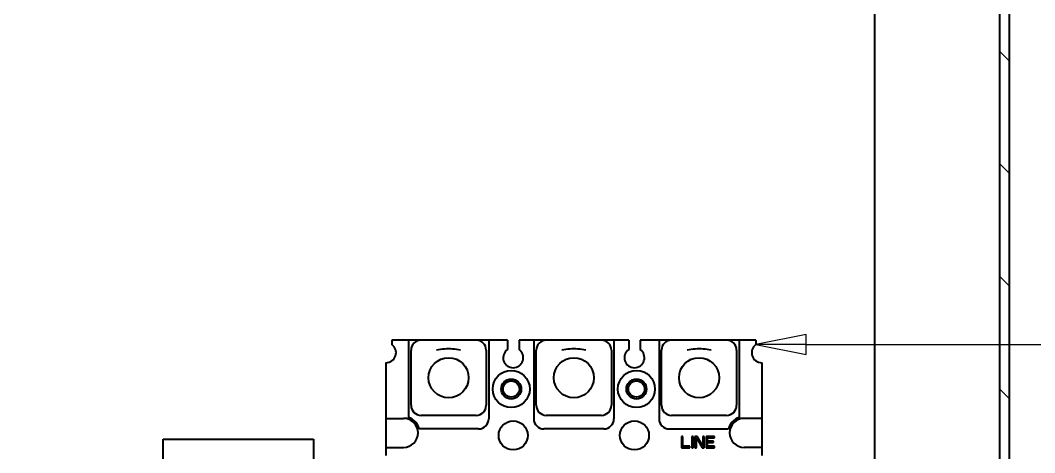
# Model space of a CAD drawing. Header units: millimetres. Extents: x 0 to 4205, y 0 to 2970.
# Drawn here: x 3687.6 to 3890.1, y 1559.7 to 1645.9 of the extents above; entities that cross this region are included whole.
import ezdxf

# ---------------------------------------------------------------- set-up
doc = ezdxf.new("R2010")
doc.units = ezdxf.units.MM
doc.header["$LTSCALE"] = 5
for name, color, linetype, lineweight in [('가시적인 것(ISO)', 3, 'Continuous', 40), ('기호(ISO)', 5, 'Continuous', 25), ('해치(ISO)', 7, 'Continuous', 18)]:
    doc.layers.add(name, color=color, linetype=linetype, lineweight=lineweight)

msp = doc.modelspace()

# ---------------------------------------------------------------- hatches: boundary and pattern name
at = {"layer": '해치(ISO)'}
h = msp.add_hatch(dxfattribs=at)
h.set_pattern_fill('ANSI31', color=256, scale=127, angle=90.00021, style=0)
h.set_pattern_definition([(135.0002, (0, 0), (-11.22528, -11.22536), [])])
h.paths.add_polyline_path([(3485.1202, 1904.1039), (3485.1202, 1264.1039), (3885.1202, 1264.1039), (3885.1202, 1904.1039)])
h.paths.add_polyline_path([(3487.1202, 1266.1039), (3487.1202, 1902.1039), (3883.1202, 1902.1039), (3883.1202, 1266.1039)], flags=0)

# ---------------------------------------------------------------- linework, layer by layer
at = {"layer": '가시적인 것(ISO)'}
for p, q in [((3885.1202, 1264.1039), (3885.1202, 1904.1039)), ((3883.1202, 1902.1039), (3883.1202, 1266.1039)), ((3858.1202, 1768.1039), (3858.1202, 1311.1039)), ((3765.1202, 1582.1039), (3761.7702, 1582.1039)), ((3761.7702, 1582.1039), (3761.7702, 1581.2402)), ((3767.6202, 1582.1039), (3765.1202, 1582.1039)), ((3765.1202, 1582.1039), (3765.1202, 1566.6962)), ((3778.6202, 1582.1039), (3767.6202, 1582.1039)), ((3781.1194, 1582.1039), (3778.6202, 1582.1039)), ((3784.8755, 1582.1039), (3781.1194, 1582.1039)), ((3781.1194, 1582.1039), (3781.1194, 1566.4039)), ((3784.8755, 1582.1039), (3784.8755, 1580.2439)), ((3790.1202, 1582.1039), (3787.1755, 1582.1039)), ((3787.1755, 1582.1039), (3787.1755, 1580.2364)), ((3792.6202, 1582.1039), (3790.1202, 1582.1039)), ((3790.1202, 1582.1039), (3790.1202, 1566.4039)), ((3803.6202, 1582.1039), (3792.6202, 1582.1039)), ((3806.1202, 1582.1039), (3803.6202, 1582.1039)), ((3809.0755, 1582.1039), (3806.1202, 1582.1039)), ((3806.1202, 1582.1039), (3806.1202, 1566.4039)), ((3809.0755, 1582.1039), (3809.0755, 1580.2439)), ((3815.121, 1582.1039), (3811.3755, 1582.1039)), ((3811.3755, 1582.1039), (3811.3755, 1580.2364)), ((3817.6202, 1582.1039), (3815.121, 1582.1039)), ((3815.121, 1582.1039), (3815.121, 1566.4039)), ((3828.6202, 1582.1039), (3817.6202, 1582.1039)), ((3831.1202, 1582.1039), (3828.6202, 1582.1039)), ((3834.4702, 1582.1039), (3831.1202, 1582.1039)), ((3831.1202, 1582.1039), (3831.1202, 1566.6962)), ((3834.4702, 1582.1039), (3834.4702, 1581.2402)), ((3765.6202, 1569.1039), (3765.6202, 1580.1039)), ((3780.6202, 1580.1039), (3780.6202, 1569.1039)), ((3790.6202, 1569.1039), (3790.6202, 1580.1039)), ((3805.6202, 1580.1039), (3805.6202, 1569.1039)), ((3815.6202, 1569.1039), (3815.6202, 1580.1039)), ((3830.6202, 1580.1039), (3830.6202, 1569.1039)), ((3760.6202, 1577.6039), (3760.6202, 1566.5039)), ((3835.6202, 1577.6039), (3835.6202, 1566.5039)), ((3760.6202, 1566.5039), (3764.1202, 1566.5039)), ((3760.6202, 1566.5039), (3760.6202, 1560.7039)), ((3778.6202, 1567.1039), (3767.6202, 1567.1039)), ((3803.6202, 1567.1039), (3792.6202, 1567.1039)), ((3828.6202, 1567.1039), (3817.6202, 1567.1039)), ((3835.6202, 1566.5039), (3832.1202, 1566.5039)), ((3835.6202, 1566.5039), (3835.6202, 1560.7039)), ((3779.1194, 1564.4039), (3767.2702, 1564.4039)), ((3804.1202, 1564.4039), (3792.1202, 1564.4039)), ((3817.121, 1564.4039), (3828.9702, 1564.4039)), ((3716.1202, 1562.3539), (3746.1202, 1562.3539)), ((3716.1202, 1544.3539), (3716.1202, 1562.3539)), ((3746.1202, 1562.3539), (3746.1202, 1542.3539)), ((3819.6202, 1562.8739), (3819.6202, 1560.6539)), ((3819.8977, 1562.8739), (3819.6202, 1562.8739)), ((3819.8977, 1560.9373), (3819.8977, 1562.8739)), ((3821.9327, 1562.8739), (3821.6552, 1562.8739)), ((3821.6552, 1562.8739), (3821.6552, 1560.6539)), ((3821.9327, 1560.6539), (3821.9327, 1562.8739)), ((3822.719, 1562.8739), (3822.3027, 1562.8739)), ((3822.3027, 1562.8739), (3822.3027, 1560.6539)), ((3822.5802, 1560.6539), (3822.5802, 1562.5905)), ((3822.5802, 1562.5905), (3823.7365, 1560.6539)), ((3823.8752, 1560.9845), (3822.719, 1562.8739)), ((3824.1527, 1562.8739), (3823.8752, 1562.8739)), ((3823.8752, 1562.8739), (3823.8752, 1560.9845)), ((3824.1527, 1560.6539), (3824.1527, 1562.8739)), ((3826.1877, 1562.8739), (3824.5227, 1562.8739)), ((3824.5227, 1562.8739), (3824.5227, 1560.6539)), ((3824.8002, 1561.9764), (3824.8002, 1562.5905)), ((3824.8002, 1562.5905), (3826.1877, 1562.5905)), ((3826.0027, 1561.9764), (3824.8002, 1561.9764)), ((3824.8002, 1560.9373), (3824.8002, 1561.693)), ((3824.8002, 1561.693), (3826.0027, 1561.693)), ((3826.0027, 1561.693), (3826.0027, 1561.9764)), ((3826.1877, 1562.5905), (3826.1877, 1562.8739)), ((3760.6202, 1560.7039), (3764.1202, 1560.7039)), ((3760.6202, 1560.7039), (3760.6202, 1559.1039)), ((3819.6202, 1560.6539), (3821.2852, 1560.6539)), ((3821.2852, 1560.9373), (3819.8977, 1560.9373)), ((3821.2852, 1560.6539), (3821.2852, 1560.9373)), ((3821.6552, 1560.6539), (3821.9327, 1560.6539)), ((3822.3027, 1560.6539), (3822.5802, 1560.6539)), ((3823.7365, 1560.6539), (3824.1527, 1560.6539)), ((3824.5227, 1560.6539), (3826.1877, 1560.6539)), ((3826.1877, 1560.9373), (3824.8002, 1560.9373)), ((3826.1877, 1560.6539), (3826.1877, 1560.9373)), ((3835.6202, 1560.7039), (3832.1202, 1560.7039)), ((3835.6202, 1560.7039), (3835.6202, 1559.1039))]:
    msp.add_line(p, q, dxfattribs=at)
for centre, radius in [((3773.1202, 1574.6039), 4), ((3798.1202, 1574.6039), 4), ((3823.1202, 1574.6039), 4), ((3785.6202, 1572.3539), 3.7), ((3810.6202, 1572.3539), 3.7), ((3785.6202, 1572.3539), 2), ((3785.6202, 1572.3539), 1.621), ((3810.6202, 1572.3539), 2), ((3810.6202, 1572.3539), 1.621), ((3786.0202, 1563.1039), 2.9), ((3810.2202, 1563.1039), 2.9)]:
    msp.add_circle(centre, radius, dxfattribs=at)
for centre, radius, start, end in [((3767.6202, 1580.1039), 2, 90, 180), ((3778.6202, 1580.1039), 2, 0, 90), ((3792.6202, 1580.1039), 2, 90, 180), ((3803.6202, 1580.1039), 2, 0, 90), ((3817.6202, 1580.1039), 2, 90, 180), ((3828.6202, 1580.1039), 2, 0, 90), ((3760.6202, 1579.6039), 2, 270, 54.900368), ((3786.0202, 1578.6039), 2, 124.915206, 54.715524), ((3810.2202, 1578.6039), 2, 124.915206, 54.715524), ((3835.6202, 1579.6039), 2, 125.099632, 270), ((3767.6202, 1569.1039), 2, 180, 270), ((3778.6202, 1569.1039), 2, 270, 0), ((3792.6202, 1569.1039), 2, 180, 270), ((3803.6202, 1569.1039), 2, 270, 0), ((3817.6202, 1569.1039), 2, 180, 270), ((3828.6202, 1569.1039), 2, 270, 0), ((3764.1202, 1563.6039), 2.9, 270, 90), ((3764.1202, 1563.6039), 3.25, 14.250033, 72.079787), ((3779.1194, 1566.4039), 2, 270, 0), ((3792.1202, 1566.4039), 2, 180, 270), ((3804.1202, 1566.4039), 2, 270, 0), ((3817.121, 1566.4039), 2, 180, 270), ((3832.1202, 1563.6039), 3.25, 107.920213, 165.749967), ((3832.1202, 1563.6039), 2.9, 90, 270)]:
    msp.add_arc(centre, radius, start, end, dxfattribs=at)
for points in [[(3775.5175, 1580.1039), (3774.9846, 1580.215), (3774.452, 1580.289), (3773.9196, 1580.3261), (3773.3871, 1580.3631), (3772.8549, 1580.3632), (3772.3222, 1580.3262), (3771.7896, 1580.2892), (3771.2565, 1580.2152), (3770.7229, 1580.1039)], [(3800.5175, 1580.1039), (3799.9846, 1580.215), (3799.452, 1580.289), (3798.9196, 1580.3261), (3798.3871, 1580.3631), (3797.8549, 1580.3632), (3797.3222, 1580.3262), (3796.7896, 1580.2892), (3796.2565, 1580.2152), (3795.7229, 1580.1039)], [(3825.5175, 1580.1039), (3824.9846, 1580.215), (3824.452, 1580.289), (3823.9196, 1580.3261), (3823.3871, 1580.3631), (3822.8549, 1580.3632), (3822.3222, 1580.3262), (3821.7896, 1580.2892), (3821.2565, 1580.2152), (3820.7229, 1580.1039)]]:
    msp.add_open_spline(points, degree=3, knots=[0.000076841, 0.000076841, 0.000076841, 0.000076841, 0.333333333, 0.333333333, 0.333333333, 0.666666667, 0.666666667, 0.666666667, 0.999923353, 0.999923353, 0.999923353, 0.999923353], dxfattribs=at)
at = {"layer": '기호(ISO)', "color": 7}
for p, q in [((3844.4702, 1583.2402), (3834.4702, 1581.2402)), ((3844.4702, 1579.2402), (3844.4702, 1583.2402)), ((3844.4702, 1581.2402), (3834.4702, 1581.2402)), ((3834.4702, 1581.2402), (3844.4702, 1579.2402)), ((3844.4702, 1581.2402), (3971.6751, 1581.2402))]:
    msp.add_line(p, q, dxfattribs=at)
at = {"layer": '기호(ISO)', "color": 7, "flags": 128}
msp.add_lwpolyline([(3844.4702, 1583.2401), (3834.4704, 1581.2402), (3844.4702, 1579.2401), (3844.4702, 1583.2401)], dxfattribs=at)
at = {"layer": '기호(ISO)', "color": 7}
msp.add_solid([(3844.4702, 1583.2401), (3834.4704, 1581.2402), (3844.4702, 1579.2401), (3844.4702, 1583.2401)], dxfattribs=at)

doc.saveas('drawing.dxf')
